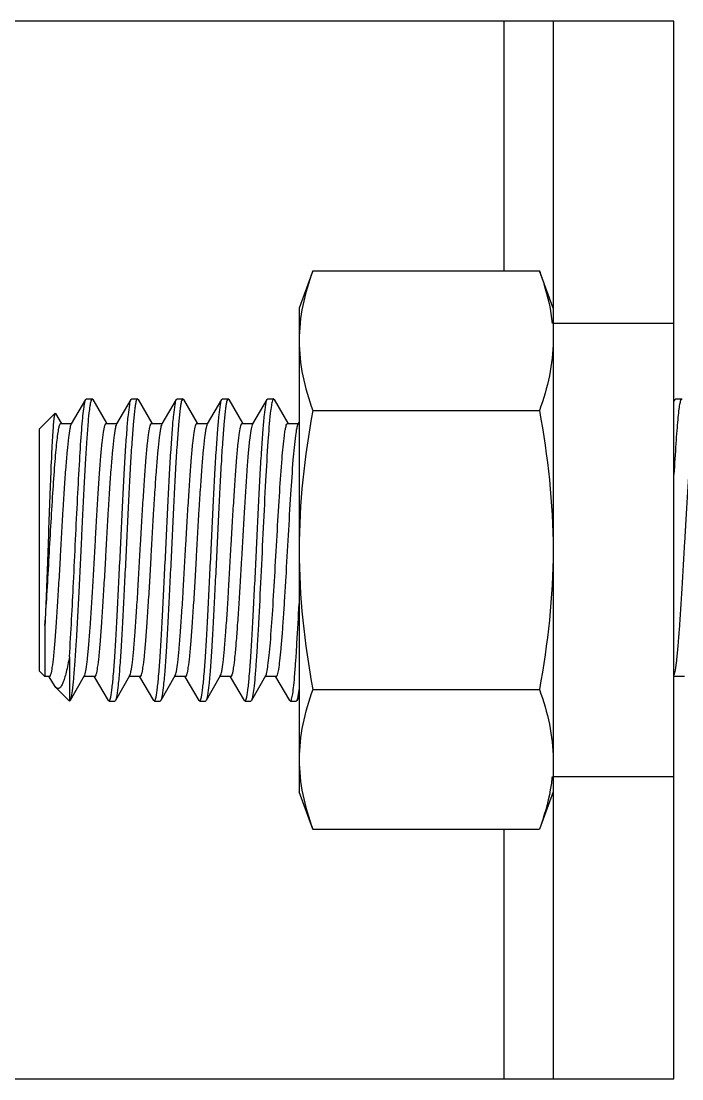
# Model space of a CAD drawing. Extents: x 1725261 to 1937680, y 860327 to 1571294.
# Drawn here: x 1850379.9 to 1850556, y 1227693.7 to 1227975.6 of the extents above; entities that cross this region are included whole.
import ezdxf

# ---------------------------------------------------------------- set-up
doc = ezdxf.new("R2010")
doc.units = 0
doc.header["$LTSCALE"] = 1000
doc.header["$MEASUREMENT"] = 0

msp = doc.modelspace()

# ---------------------------------------------------------------- linework, layer by layer
at = {"linetype": 'Continuous'}
for p, q in [((1850553.86, 1227975.6), (1850209.01, 1227975.6)), ((1850508.48, 1227975.6), (1850508.48, 1227909.05)), ((1850521.64, 1227975.6), (1850521.64, 1227693.69)), ((1850553.86, 1227693.69), (1850553.86, 1227975.6)), ((1850457.61, 1227909.05), (1850453.98, 1227899.08)), ((1850457.61, 1227909.05), (1850518.01, 1227909.05)), ((1850521.64, 1227899.08), (1850518.01, 1227909.05)), ((1850453.98, 1227899.08), (1850453.98, 1227770.21)), ((1850553.86, 1227895.05), (1850521.64, 1227895.05)), ((1850393.32, 1227868.23), (1850397.14, 1227874.78)), ((1850397.14, 1227874.78), (1850397.29, 1227874.91)), ((1850397.29, 1227874.91), (1850398.81, 1227874.91)), ((1850397.29, 1227874.91), (1850398.81, 1227874.91)), ((1850398.81, 1227874.91), (1850398.79, 1227874.91)), ((1850398.97, 1227874.78), (1850398.81, 1227874.91)), ((1850398.97, 1227874.78), (1850402.65, 1227868.43)), ((1850405.41, 1227868.23), (1850409.22, 1227874.78)), ((1850409.22, 1227874.78), (1850409.38, 1227874.91)), ((1850409.38, 1227874.91), (1850410.89, 1227874.91)), ((1850409.38, 1227874.91), (1850410.89, 1227874.91)), ((1850410.89, 1227874.91), (1850410.87, 1227874.91)), ((1850411.05, 1227874.78), (1850410.89, 1227874.91)), ((1850411.05, 1227874.78), (1850414.73, 1227868.43)), ((1850417.49, 1227868.23), (1850421.3, 1227874.78)), ((1850421.3, 1227874.78), (1850421.46, 1227874.91)), ((1850421.46, 1227874.91), (1850422.97, 1227874.91)), ((1850421.46, 1227874.91), (1850422.97, 1227874.91)), ((1850422.97, 1227874.91), (1850422.95, 1227874.91)), ((1850423.13, 1227874.78), (1850422.97, 1227874.91)), ((1850423.13, 1227874.78), (1850426.81, 1227868.43)), ((1850429.57, 1227868.23), (1850433.38, 1227874.78)), ((1850433.38, 1227874.78), (1850433.54, 1227874.91)), ((1850433.54, 1227874.91), (1850435.05, 1227874.91)), ((1850433.54, 1227874.91), (1850435.05, 1227874.91)), ((1850435.05, 1227874.91), (1850435.03, 1227874.91)), ((1850435.21, 1227874.78), (1850435.05, 1227874.91)), ((1850435.21, 1227874.78), (1850438.89, 1227868.43)), ((1850441.65, 1227868.23), (1850445.46, 1227874.78)), ((1850445.46, 1227874.78), (1850445.62, 1227874.91)), ((1850445.62, 1227874.91), (1850447.14, 1227874.91)), ((1850445.62, 1227874.91), (1850447.14, 1227874.91)), ((1850447.29, 1227874.78), (1850447.14, 1227874.91)), ((1850447.29, 1227874.78), (1850450.97, 1227868.43)), ((1850553.86, 1227874.19), (1850554.2, 1227874.78)), ((1850554.2, 1227874.78), (1850554.36, 1227874.91)), ((1850554.36, 1227874.91), (1850555.87, 1227874.91)), ((1850554.36, 1227874.91), (1850555.87, 1227874.91)), ((1850555.87, 1227874.91), (1850555.85, 1227874.91)), ((1850556.03, 1227874.78), (1850555.87, 1227874.91)), ((1850457.61, 1227871.84), (1850518.01, 1227871.84)), ((1850384.71, 1227866.86), (1850388.94, 1227871.09)), ((1850389.05, 1227871.05), (1850388.94, 1227871.09)), ((1850389.05, 1227871.05), (1850390.56, 1227868.43)), ((1850384.71, 1227866.86), (1850384.71, 1227802.42)), ((1850390.49, 1227868.39), (1850393.42, 1227868.39)), ((1850402.57, 1227868.39), (1850405.5, 1227868.39)), ((1850414.66, 1227868.39), (1850417.58, 1227868.39)), ((1850426.74, 1227868.39), (1850429.66, 1227868.39)), ((1850438.82, 1227868.39), (1850441.75, 1227868.39)), ((1850441.56, 1227868.02), (1850441.65, 1227868.23)), ((1850450.9, 1227868.39), (1850453.83, 1227868.39)), ((1850453.73, 1227868.23), (1850453.98, 1227868.65)), ((1850386.24, 1227814.49), (1850386.24, 1227800.89)), ((1850392.77, 1227806.2), (1850392.77, 1227794.37)), ((1850384.71, 1227802.42), (1850386.24, 1227800.89)), ((1850396.72, 1227801.06), (1850396.83, 1227801.3)), ((1850387.47, 1227800.89), (1850386.24, 1227800.89)), ((1850388.75, 1227798.54), (1850387.4, 1227800.85)), ((1850389.17, 1227797.97), (1850388.75, 1227798.54)), ((1850396.72, 1227801.06), (1850392.93, 1227794.51)), ((1850399.55, 1227800.89), (1850396.63, 1227800.89)), ((1850403.18, 1227794.51), (1850399.48, 1227800.85)), ((1850408.8, 1227801.06), (1850405.01, 1227794.51)), ((1850411.64, 1227800.89), (1850408.71, 1227800.89)), ((1850415.26, 1227794.51), (1850411.57, 1227800.85)), ((1850420.89, 1227801.06), (1850417.09, 1227794.51)), ((1850423.72, 1227800.89), (1850420.79, 1227800.89)), ((1850427.34, 1227794.51), (1850423.65, 1227800.85)), ((1850432.97, 1227801.06), (1850429.17, 1227794.51)), ((1850435.8, 1227800.89), (1850432.87, 1227800.89)), ((1850439.42, 1227794.51), (1850435.73, 1227800.85)), ((1850445.05, 1227801.06), (1850441.25, 1227794.51)), ((1850447.88, 1227800.89), (1850444.96, 1227800.89)), ((1850451.5, 1227794.51), (1850447.81, 1227800.85)), ((1850556.62, 1227800.89), (1850553.86, 1227800.89)), ((1850389.17, 1227797.97), (1850392.77, 1227794.37)), ((1850453.98, 1227795.62), (1850453.33, 1227794.51)), ((1850457.61, 1227797.44), (1850518.01, 1227797.44)), ((1850392.93, 1227794.51), (1850392.77, 1227794.37)), ((1850403.18, 1227794.51), (1850403.34, 1227794.37)), ((1850403.34, 1227794.37), (1850404.85, 1227794.37)), ((1850403.34, 1227794.37), (1850404.85, 1227794.37)), ((1850403.34, 1227794.37), (1850403.36, 1227794.37)), ((1850405.01, 1227794.51), (1850404.85, 1227794.37)), ((1850415.26, 1227794.51), (1850415.42, 1227794.37)), ((1850415.42, 1227794.37), (1850416.93, 1227794.37)), ((1850415.42, 1227794.37), (1850416.93, 1227794.37)), ((1850415.42, 1227794.37), (1850415.44, 1227794.37)), ((1850417.09, 1227794.51), (1850416.93, 1227794.37)), ((1850427.34, 1227794.51), (1850427.5, 1227794.37)), ((1850427.5, 1227794.37), (1850429.01, 1227794.37)), ((1850427.5, 1227794.37), (1850429.01, 1227794.37)), ((1850427.5, 1227794.37), (1850427.52, 1227794.37)), ((1850429.17, 1227794.51), (1850429.01, 1227794.37)), ((1850439.42, 1227794.51), (1850439.58, 1227794.37)), ((1850439.58, 1227794.37), (1850441.09, 1227794.37)), ((1850439.58, 1227794.37), (1850441.09, 1227794.37)), ((1850439.58, 1227794.37), (1850439.6, 1227794.37)), ((1850441.25, 1227794.51), (1850441.09, 1227794.37)), ((1850451.5, 1227794.51), (1850451.66, 1227794.37)), ((1850451.66, 1227794.37), (1850453.18, 1227794.37)), ((1850451.66, 1227794.37), (1850453.18, 1227794.37)), ((1850451.66, 1227794.37), (1850451.68, 1227794.37)), ((1850453.33, 1227794.51), (1850453.18, 1227794.37)), ((1850521.64, 1227774.23), (1850553.86, 1227774.23)), ((1850457.61, 1227760.24), (1850453.98, 1227770.21)), ((1850521.64, 1227770.21), (1850518.01, 1227760.24)), ((1850457.61, 1227760.24), (1850518.01, 1227760.24)), ((1850508.48, 1227760.24), (1850508.48, 1227693.69)), ((1850209.01, 1227693.69), (1850553.86, 1227693.69))]:
    msp.add_line(p, q, dxfattribs=at)
for points, knots in [([(1850457.61, 1227909.05), (1850456.51, 1227906.03), (1850454.68, 1227899.93), (1850453.98, 1227893.58), (1850453.98, 1227890.45)], [0, 0, 0, 0, 0.506411, 1, 1, 1, 1]), ([(1850518.01, 1227909.05), (1850518.43, 1227907.89), (1850519.98, 1227903.33), (1850521.04, 1227898.59), (1850521.4, 1227895.02)], [0, 0, 0, 0, 0.25454, 1, 1, 1, 1]), ([(1850453.98, 1227890.45), (1850453.98, 1227887.32), (1850454.68, 1227880.96), (1850456.51, 1227874.86), (1850457.61, 1227871.84)], [0, 0, 0, 0, 0.493589, 1, 1, 1, 1]), ([(1850521.64, 1227890.45), (1850521.64, 1227887.32), (1850520.94, 1227880.96), (1850519.11, 1227874.86), (1850518.01, 1227871.84)], [0, 0, 0, 0, 0.493589, 1, 1, 1, 1]), ([(1850392.77, 1227806.2), (1850393.21, 1227812.8), (1850393.73, 1227823.19), (1850394.4, 1227837.31), (1850394.92, 1227848.16), (1850395.45, 1227857.94), (1850395.89, 1227865.03), (1850396.29, 1227869.59), (1850396.54, 1227872), (1850396.81, 1227873.65), (1850396.98, 1227874.52), (1850397.14, 1227874.78)], [0, 0, 0, 0, 0.288558, 0.45413, 0.616509, 0.762715, 0.881069, 0.926757, 0.962188, 0.986703, 1, 1, 1, 1]), ([(1850398.79, 1227874.91), (1850398.7, 1227874.89), (1850398.55, 1227874.59), (1850398.4, 1227874.06), (1850398.23, 1227873.15), (1850397.97, 1227871.34), (1850397.68, 1227868.3), (1850397.34, 1227863.83), (1850396.99, 1227858.37), (1850396.65, 1227852.12), (1850396.3, 1227845.27), (1850395.83, 1227835.64), (1850395.28, 1227823.92), (1850394.71, 1227812.82), (1850394.22, 1227805.13), (1850393.88, 1227800.73), (1850393.54, 1227797.48), (1850393.29, 1227795.71), (1850393.12, 1227795.05)], [0, 0, 0, 0, 0.003459, 0.010697, 0.021985, 0.037294, 0.07952, 0.136044, 0.204986, 0.284036, 0.370529, 0.46155, 0.644849, 0.809404, 0.877597, 0.933236, 0.974471, 1, 1, 1, 1]), ([(1850403.36, 1227794.37), (1850403.45, 1227794.39), (1850403.6, 1227794.72), (1850403.76, 1227795.28), (1850403.93, 1227796.25), (1850404.2, 1227798.18), (1850404.51, 1227801.42), (1850404.86, 1227806.17), (1850405.21, 1227811.95), (1850405.57, 1227818.55), (1850405.93, 1227825.73), (1850406.29, 1227833.23), (1850406.65, 1227840.79), (1850407.01, 1227848.12), (1850407.37, 1227854.96), (1850407.72, 1227861.08), (1850408.08, 1227866.22), (1850408.4, 1227870.26), (1850408.79, 1227872.95), (1850408.98, 1227874.37), (1850409.22, 1227874.78)], [0, 0, 0, 0, 0.003604, 0.011244, 0.023189, 0.039398, 0.084082, 0.143773, 0.216344, 0.299191, 0.389329, 0.483504, 0.578314, 0.670341, 0.756264, 0.832984, 0.897741, 0.948218, 0.982646, 1, 1, 1, 1]), ([(1850410.87, 1227874.91), (1850410.77, 1227874.89), (1850410.62, 1227874.56), (1850410.47, 1227874), (1850410.29, 1227873.03), (1850410.03, 1227871.1), (1850409.72, 1227867.86), (1850409.37, 1227863.11), (1850409.01, 1227857.34), (1850408.66, 1227850.74), (1850408.3, 1227843.56), (1850407.94, 1227836.06), (1850407.58, 1227828.5), (1850407.22, 1227821.17), (1850406.86, 1227814.33), (1850406.51, 1227808.21), (1850406.14, 1227803.07), (1850405.82, 1227799.03), (1850405.44, 1227796.34), (1850405.24, 1227794.91), (1850405.01, 1227794.51)], [0, 0, 0, 0, 0.00361, 0.011255, 0.023204, 0.039415, 0.084097, 0.143782, 0.216344, 0.299179, 0.3893, 0.483457, 0.578255, 0.670276, 0.756195, 0.832914, 0.897677, 0.94817, 0.982621, 1, 1, 1, 1]), ([(1850415.44, 1227794.37), (1850415.53, 1227794.39), (1850415.68, 1227794.72), (1850415.84, 1227795.28), (1850416.02, 1227796.25), (1850416.28, 1227798.18), (1850416.59, 1227801.42), (1850416.94, 1227806.17), (1850417.29, 1227811.95), (1850417.65, 1227818.55), (1850418.01, 1227825.73), (1850418.37, 1227833.23), (1850418.73, 1227840.79), (1850419.09, 1227848.12), (1850419.45, 1227854.96), (1850419.8, 1227861.08), (1850420.17, 1227866.22), (1850420.48, 1227870.26), (1850420.87, 1227872.95), (1850421.07, 1227874.37), (1850421.3, 1227874.78)], [0, 0, 0, 0, 0.003605, 0.011246, 0.023192, 0.039401, 0.084087, 0.143779, 0.216351, 0.299198, 0.389337, 0.483511, 0.57832, 0.670346, 0.756268, 0.832988, 0.897743, 0.948218, 0.982646, 1, 1, 1, 1]), ([(1850422.95, 1227874.91), (1850422.86, 1227874.89), (1850422.7, 1227874.56), (1850422.55, 1227874), (1850422.37, 1227873.03), (1850422.11, 1227871.1), (1850421.8, 1227867.86), (1850421.45, 1227863.11), (1850421.09, 1227857.34), (1850420.74, 1227850.74), (1850420.38, 1227843.56), (1850420.02, 1227836.06), (1850419.66, 1227828.5), (1850419.3, 1227821.17), (1850418.94, 1227814.33), (1850418.59, 1227808.21), (1850418.22, 1227803.07), (1850417.9, 1227799.03), (1850417.52, 1227796.34), (1850417.32, 1227794.91), (1850417.09, 1227794.51)], [0, 0, 0, 0, 0.00361, 0.011255, 0.023204, 0.039415, 0.084097, 0.143781, 0.216343, 0.299178, 0.389299, 0.483456, 0.578254, 0.670275, 0.756194, 0.832913, 0.897677, 0.94817, 0.982621, 1, 1, 1, 1]), ([(1850427.52, 1227794.37), (1850427.62, 1227794.39), (1850427.77, 1227794.72), (1850427.92, 1227795.28), (1850428.1, 1227796.25), (1850428.36, 1227798.18), (1850428.67, 1227801.42), (1850429.02, 1227806.17), (1850429.38, 1227811.95), (1850429.73, 1227818.55), (1850430.09, 1227825.73), (1850430.45, 1227833.23), (1850430.81, 1227840.79), (1850431.17, 1227848.12), (1850431.53, 1227854.96), (1850431.88, 1227861.08), (1850432.25, 1227866.22), (1850432.57, 1227870.26), (1850432.95, 1227872.95), (1850433.15, 1227874.37), (1850433.38, 1227874.78)], [0, 0, 0, 0, 0.003605, 0.011246, 0.023192, 0.039402, 0.084089, 0.143781, 0.216352, 0.2992, 0.389339, 0.483513, 0.578322, 0.670347, 0.756269, 0.832988, 0.897743, 0.948219, 0.982646, 1, 1, 1, 1]), ([(1850435.03, 1227874.91), (1850434.94, 1227874.89), (1850434.79, 1227874.56), (1850434.63, 1227874), (1850434.45, 1227873.03), (1850434.19, 1227871.1), (1850433.88, 1227867.86), (1850433.53, 1227863.11), (1850433.18, 1227857.34), (1850432.82, 1227850.74), (1850432.46, 1227843.56), (1850432.1, 1227836.06), (1850431.74, 1227828.5), (1850431.38, 1227821.17), (1850431.02, 1227814.33), (1850430.67, 1227808.21), (1850430.31, 1227803.07), (1850429.99, 1227799.03), (1850429.6, 1227796.34), (1850429.41, 1227794.91), (1850429.17, 1227794.51)], [0, 0, 0, 0, 0.00361, 0.011255, 0.023204, 0.039415, 0.084096, 0.143781, 0.216343, 0.299178, 0.389299, 0.483455, 0.578253, 0.670274, 0.756194, 0.832913, 0.897676, 0.948169, 0.98262, 1, 1, 1, 1]), ([(1850439.6, 1227794.37), (1850439.7, 1227794.39), (1850439.85, 1227794.72), (1850440, 1227795.28), (1850440.18, 1227796.25), (1850440.44, 1227798.18), (1850440.75, 1227801.42), (1850441.1, 1227806.17), (1850441.46, 1227811.95), (1850441.82, 1227818.55), (1850442.18, 1227825.73), (1850442.53, 1227833.23), (1850442.89, 1227840.79), (1850443.25, 1227848.12), (1850443.61, 1227854.96), (1850443.97, 1227861.08), (1850444.33, 1227866.22), (1850444.65, 1227870.26), (1850445.03, 1227872.95), (1850445.23, 1227874.37), (1850445.46, 1227874.78)], [0, 0, 0, 0, 0.003605, 0.011246, 0.023193, 0.039403, 0.08409, 0.143783, 0.216354, 0.299202, 0.389341, 0.483515, 0.578323, 0.670348, 0.75627, 0.832989, 0.897744, 0.948219, 0.982646, 1, 1, 1, 1]), ([(1850446.85, 1227874.48), (1850446.72, 1227874.06), (1850446.52, 1227872.92), (1850446.37, 1227871.78), (1850446.29, 1227871.08)], [0, 0, 0, 0, 0.381853, 1, 1, 1, 1]), ([(1850447.14, 1227874.91), (1850447.11, 1227874.91), (1850446.94, 1227874.83), (1850446.9, 1227874.63), (1850446.85, 1227874.48)], [0, 0, 0, 0, 0.141686, 1, 1, 1, 1]), ([(1850555.85, 1227874.91), (1850555.7, 1227874.88), (1850555.53, 1227874.25), (1850555.3, 1227873.28), (1850555.07, 1227871.51), (1850554.83, 1227869.21), (1850554.58, 1227866.3), (1850554.24, 1227861.43), (1850554.01, 1227857.52), (1850553.86, 1227854.76)], [0, 0, 0, 0, 0.023088, 0.076942, 0.162256, 0.277921, 0.422109, 0.592457, 1, 1, 1, 1]), ([(1850388.93, 1227871.08), (1850388.82, 1227870.96), (1850388.75, 1227870.36), (1850388.56, 1227869.27), (1850388.43, 1227867.5), (1850388.26, 1227865.18), (1850388.1, 1227862.3), (1850387.87, 1227857.53), (1850387.59, 1227850.65), (1850387.27, 1227841.69), (1850386.94, 1227832.28), (1850386.61, 1227823.16), (1850386.37, 1227817.27), (1850386.24, 1227814.49)], [0, 0, 0, 0, 0.009173, 0.029347, 0.060391, 0.101835, 0.152988, 0.212953, 0.354877, 0.517215, 0.687692, 0.853036, 1, 1, 1, 1]), ([(1850446.29, 1227871.08), (1850446.01, 1227868.6), (1850445.57, 1227862.6), (1850444.98, 1227852.44), (1850444.39, 1227840.39), (1850443.79, 1227827.73), (1850443.28, 1227817.41), (1850442.85, 1227809.86), (1850442.54, 1227805.09), (1850442.23, 1227801.12), (1850441.95, 1227798.02), (1850441.63, 1227795.93), (1850441.44, 1227794.83), (1850441.25, 1227794.51)], [0, 0, 0, 0, 0.097413, 0.234815, 0.397699, 0.568819, 0.73005, 0.801523, 0.864307, 0.916739, 0.957442, 0.985378, 1, 1, 1, 1]), ([(1850386.24, 1227814.49), (1850386.44, 1227817.21), (1850386.8, 1227822.95), (1850387.31, 1227831.78), (1850387.82, 1227840.83), (1850388.33, 1227849.41), (1850388.77, 1227855.97), (1850389.14, 1227860.49), (1850389.4, 1227863.19), (1850389.65, 1227865.32), (1850389.92, 1227866.96), (1850390.12, 1227867.82), (1850390.35, 1227868.39), (1850390.49, 1227868.39)], [0, 0, 0, 0, 0.150782, 0.318318, 0.489969, 0.652746, 0.794352, 0.853795, 0.904124, 0.94441, 0.973938, 0.992299, 1, 1, 1, 1]), ([(1850387.47, 1227800.89), (1850387.55, 1227800.89), (1850387.73, 1227801.13), (1850387.97, 1227801.91), (1850388.29, 1227803.69), (1850388.62, 1227806.57), (1850388.97, 1227810.49), (1850389.33, 1227815.28), (1850389.68, 1227820.76), (1850390.04, 1227826.74), (1850390.52, 1227835.09), (1850390.99, 1227843.36), (1850391.48, 1227851.26), (1850391.83, 1227856.43), (1850392.19, 1227860.8), (1850392.52, 1227864.26), (1850392.89, 1227866.61), (1850393.11, 1227867.86), (1850393.32, 1227868.23)], [0, 0, 0, 0, 0.003516, 0.010772, 0.037949, 0.081609, 0.140308, 0.211978, 0.294061, 0.383613, 0.477416, 0.664254, 0.750571, 0.827952, 0.893624, 0.945254, 0.981055, 1, 1, 1, 1]), ([(1850396.83, 1227801.3), (1850397.02, 1227801.8), (1850397.26, 1227803.21), (1850397.61, 1227805.83), (1850397.94, 1227809.46), (1850398.44, 1227815.89), (1850399.02, 1227825.26), (1850399.58, 1227835.18), (1850400.05, 1227843.36), (1850400.41, 1227849.18), (1850400.76, 1227854.5), (1850401.1, 1227859.13), (1850401.45, 1227862.92), (1850401.77, 1227865.7), (1850402.09, 1227867.41), (1850402.32, 1227868.16), (1850402.5, 1227868.39), (1850402.57, 1227868.39)], [0, 0, 0, 0, 0.023549, 0.063214, 0.117783, 0.185416, 0.35021, 0.535036, 0.627046, 0.714525, 0.794449, 0.864058, 0.92096, 0.96323, 0.989531, 0.996563, 1, 1, 1, 1]), ([(1850399.55, 1227800.89), (1850399.63, 1227800.89), (1850399.81, 1227801.13), (1850400.05, 1227801.91), (1850400.37, 1227803.69), (1850400.7, 1227806.57), (1850401.05, 1227810.49), (1850401.41, 1227815.28), (1850401.76, 1227820.76), (1850402.12, 1227826.74), (1850402.6, 1227835.09), (1850403.07, 1227843.36), (1850403.56, 1227851.26), (1850403.91, 1227856.43), (1850404.27, 1227860.8), (1850404.6, 1227864.26), (1850404.97, 1227866.61), (1850405.19, 1227867.86), (1850405.41, 1227868.23)], [0, 0, 0, 0, 0.003516, 0.010771, 0.037949, 0.081609, 0.140308, 0.211978, 0.294061, 0.383613, 0.477416, 0.664254, 0.750572, 0.827952, 0.893624, 0.945254, 0.981055, 1, 1, 1, 1]), ([(1850408.8, 1227801.06), (1850409.02, 1227801.43), (1850409.24, 1227802.68), (1850409.61, 1227805.03), (1850409.94, 1227808.49), (1850410.3, 1227812.86), (1850410.65, 1227818.03), (1850411.14, 1227825.93), (1850411.61, 1227834.2), (1850412.09, 1227842.55), (1850412.45, 1227848.53), (1850412.8, 1227854.01), (1850413.16, 1227858.79), (1850413.51, 1227862.72), (1850413.84, 1227865.6), (1850414.16, 1227867.38), (1850414.4, 1227868.15), (1850414.58, 1227868.39), (1850414.66, 1227868.39)], [0, 0, 0, 0, 0.018976, 0.054803, 0.106453, 0.172139, 0.249526, 0.335844, 0.522668, 0.616459, 0.705997, 0.788066, 0.859722, 0.918409, 0.962059, 0.989231, 0.996484, 1, 1, 1, 1]), ([(1850411.64, 1227800.89), (1850411.72, 1227800.89), (1850411.89, 1227801.13), (1850412.13, 1227801.91), (1850412.45, 1227803.69), (1850412.78, 1227806.57), (1850413.14, 1227810.49), (1850413.49, 1227815.28), (1850413.85, 1227820.76), (1850414.2, 1227826.74), (1850414.68, 1227835.09), (1850415.15, 1227843.36), (1850415.64, 1227851.26), (1850415.99, 1227856.43), (1850416.35, 1227860.8), (1850416.68, 1227864.26), (1850417.05, 1227866.61), (1850417.27, 1227867.86), (1850417.49, 1227868.23)], [0, 0, 0, 0, 0.003517, 0.010771, 0.037949, 0.081609, 0.140308, 0.211979, 0.294062, 0.383613, 0.477416, 0.664254, 0.750571, 0.827951, 0.893623, 0.945253, 0.981055, 1, 1, 1, 1]), ([(1850420.89, 1227801.06), (1850421.1, 1227801.43), (1850421.33, 1227802.68), (1850421.69, 1227805.03), (1850422.02, 1227808.49), (1850422.38, 1227812.86), (1850422.73, 1227818.03), (1850423.23, 1227825.93), (1850423.69, 1227834.2), (1850424.17, 1227842.55), (1850424.53, 1227848.53), (1850424.89, 1227854.01), (1850425.24, 1227858.79), (1850425.59, 1227862.72), (1850425.92, 1227865.6), (1850426.24, 1227867.38), (1850426.48, 1227868.15), (1850426.66, 1227868.39), (1850426.74, 1227868.39)], [0, 0, 0, 0, 0.018976, 0.054803, 0.106454, 0.17214, 0.249527, 0.335846, 0.52267, 0.61646, 0.705997, 0.788065, 0.859721, 0.918408, 0.962058, 0.98923, 0.996485, 1, 1, 1, 1]), ([(1850423.72, 1227800.89), (1850423.8, 1227800.89), (1850423.97, 1227801.13), (1850424.21, 1227801.91), (1850424.53, 1227803.69), (1850424.86, 1227806.57), (1850425.22, 1227810.49), (1850425.57, 1227815.28), (1850425.93, 1227820.76), (1850426.29, 1227826.74), (1850426.77, 1227835.09), (1850427.23, 1227843.36), (1850427.72, 1227851.26), (1850428.08, 1227856.43), (1850428.44, 1227860.8), (1850428.77, 1227864.26), (1850429.13, 1227866.61), (1850429.36, 1227867.86), (1850429.57, 1227868.23)], [0, 0, 0, 0, 0.003514, 0.010772, 0.03795, 0.08161, 0.140308, 0.211978, 0.294061, 0.383612, 0.477415, 0.664253, 0.750571, 0.827952, 0.893624, 0.945254, 0.981055, 1, 1, 1, 1]), ([(1850432.97, 1227801.06), (1850433.18, 1227801.43), (1850433.41, 1227802.68), (1850433.77, 1227805.03), (1850434.1, 1227808.49), (1850434.46, 1227812.86), (1850434.82, 1227818.03), (1850435.31, 1227825.93), (1850435.77, 1227834.2), (1850436.25, 1227842.55), (1850436.61, 1227848.53), (1850436.97, 1227854.01), (1850437.32, 1227858.79), (1850437.68, 1227862.72), (1850438, 1227865.6), (1850438.33, 1227867.38), (1850438.56, 1227868.15), (1850438.74, 1227868.39), (1850438.82, 1227868.39)], [0, 0, 0, 0, 0.018976, 0.054803, 0.106453, 0.172139, 0.249526, 0.335844, 0.522668, 0.61646, 0.705997, 0.788066, 0.859722, 0.918409, 0.962059, 0.989231, 0.996485, 1, 1, 1, 1]), ([(1850435.8, 1227800.89), (1850435.88, 1227800.89), (1850436.05, 1227801.12), (1850436.29, 1227801.87), (1850436.6, 1227803.6), (1850436.93, 1227806.39), (1850437.27, 1227810.2), (1850437.62, 1227814.84), (1850437.97, 1227820.18), (1850438.33, 1227826.02), (1850438.8, 1227834.23), (1850439.36, 1227844.16), (1850439.94, 1227853.53), (1850440.44, 1227859.95), (1850440.78, 1227863.56), (1850441.12, 1227866.15), (1850441.37, 1227867.54), (1850441.56, 1227868.02)], [0, 0, 0, 0, 0.003447, 0.010504, 0.036907, 0.07934, 0.136454, 0.206305, 0.286482, 0.374206, 0.466428, 0.651492, 0.816161, 0.883565, 0.937789, 0.976999, 1, 1, 1, 1]), ([(1850450.06, 1227865.17), (1850450.12, 1227865.64), (1850450.23, 1227866.44), (1850450.45, 1227867.47), (1850450.6, 1227868.06), (1850450.8, 1227868.39), (1850450.9, 1227868.39)], [0, 0, 0, 0, 0.417027, 0.722093, 0.91306, 1, 1, 1, 1]), ([(1850453.08, 1227865.17), (1850453.17, 1227865.84), (1850453.34, 1227866.86), (1850453.55, 1227867.91), (1850453.73, 1227868.23)], [0, 0, 0, 0, 0.64784, 1, 1, 1, 1]), ([(1850553.86, 1227801.2), (1850554.05, 1227801.66), (1850554.29, 1227803.01), (1850554.64, 1227805.54), (1850554.98, 1227809.1), (1850555.48, 1227815.5), (1850556.06, 1227824.88), (1850556.63, 1227834.83), (1850557.1, 1227843.07), (1850557.45, 1227848.95), (1850557.81, 1227854.33), (1850558.16, 1227859.01), (1850558.51, 1227862.85), (1850558.83, 1227865.66), (1850559.15, 1227867.4), (1850559.39, 1227868.16), (1850559.56, 1227868.39), (1850559.64, 1227868.39)], [0, 0, 0, 0, 0.021934, 0.060252, 0.1138, 0.180755, 0.345177, 0.530709, 0.623344, 0.711545, 0.792219, 0.862544, 0.920069, 0.962821, 0.989426, 0.996537, 1, 1, 1, 1]), ([(1850445.05, 1227801.06), (1850445.22, 1227801.35), (1850445.43, 1227802.32), (1850445.73, 1227804.14), (1850446.02, 1227806.78), (1850446.47, 1227811.67), (1850446.98, 1227819.13), (1850447.57, 1227829.1), (1850448.16, 1227839.65), (1850448.75, 1227849.68), (1850449.34, 1227858.13), (1850449.78, 1227863.11), (1850450.06, 1227865.17)], [0, 0, 0, 0, 0.015991, 0.045014, 0.086536, 0.139531, 0.27419, 0.434995, 0.605144, 0.76684, 0.903184, 1, 1, 1, 1]), ([(1850447.88, 1227800.89), (1850447.95, 1227800.89), (1850448.11, 1227801.07), (1850448.32, 1227801.69), (1850448.6, 1227803.1), (1850448.9, 1227805.4), (1850449.21, 1227808.55), (1850449.53, 1227812.43), (1850449.85, 1227816.95), (1850450.17, 1227821.97), (1850450.6, 1227829.24), (1850451.12, 1227838.45), (1850451.72, 1227848.93), (1850452.33, 1227857.79), (1850452.79, 1227863.02), (1850453.08, 1227865.17)], [0, 0, 0, 0, 0.003125, 0.009234, 0.031868, 0.068302, 0.117635, 0.178513, 0.24923, 0.32779, 0.411973, 0.587575, 0.756267, 0.899071, 1, 1, 1, 1]), ([(1850451.68, 1227794.37), (1850451.75, 1227794.39), (1850451.87, 1227794.58), (1850452.08, 1227795.2), (1850452.32, 1227796.57), (1850452.59, 1227798.8), (1850452.86, 1227801.84), (1850453.14, 1227805.6), (1850453.54, 1227811.82), (1850453.8, 1227816.78), (1850453.98, 1227820.26)], [0, 0, 0, 0, 0.007842, 0.023029, 0.077823, 0.164939, 0.282689, 0.428541, 0.599299, 1, 1, 1, 1]), ([(1850392.77, 1227806.2), (1850392.51, 1227804.81), (1850392.13, 1227802.87), (1850391.5, 1227800.55), (1850391.07, 1227799.29), (1850390.63, 1227798.4), (1850390.2, 1227797.8), (1850389.6, 1227797.61), (1850389.3, 1227797.84), (1850389.17, 1227797.97)], [0, 0, 0, 0, 0.427991, 0.594855, 0.728399, 0.828419, 0.897176, 0.945337, 1, 1, 1, 1]), ([(1850453.98, 1227797.84), (1850453.89, 1227797.1), (1850453.72, 1227796), (1850453.53, 1227794.84), (1850453.33, 1227794.51)], [0, 0, 0, 0, 0.657878, 1, 1, 1, 1]), ([(1850457.61, 1227797.44), (1850456.51, 1227794.42), (1850454.68, 1227788.32), (1850453.98, 1227781.97), (1850453.98, 1227778.84)], [0, 0, 0, 0, 0.506411, 1, 1, 1, 1]), ([(1850518.01, 1227797.44), (1850519.11, 1227794.42), (1850520.94, 1227788.32), (1850521.64, 1227781.97), (1850521.64, 1227778.84)], [0, 0, 0, 0, 0.506411, 1, 1, 1, 1]), ([(1850393.12, 1227795.05), (1850393.1, 1227794.99), (1850393.05, 1227794.8), (1850392.99, 1227794.62), (1850392.93, 1227794.51)], [0, 0, 0, 0, 0.313034, 1, 1, 1, 1]), ([(1850453.98, 1227778.84), (1850453.98, 1227775.71), (1850454.68, 1227769.35), (1850456.51, 1227763.26), (1850457.61, 1227760.24)], [0, 0, 0, 0, 0.493589, 1, 1, 1, 1]), ([(1850521.4, 1227774.26), (1850521.28, 1227773.08), (1850520.61, 1227768.31), (1850519.25, 1227763.65), (1850518.01, 1227760.24)], [0, 0, 0, 0, 0.246329, 1, 1, 1, 1])]:
    msp.add_open_spline(points, degree=3, knots=knots, dxfattribs=at)
for points in [[(1850457.61, 1227871.84), (1850455.38, 1227859.59), (1850453.98, 1227847.1), (1850453.98, 1227834.64)], [(1850518.01, 1227871.84), (1850520.24, 1227859.59), (1850521.64, 1227847.1), (1850521.64, 1227834.64)], [(1850453.98, 1227834.64), (1850453.98, 1227822.18), (1850455.38, 1227809.7), (1850457.61, 1227797.44)], [(1850521.64, 1227834.64), (1850521.64, 1227822.18), (1850520.24, 1227809.7), (1850518.01, 1227797.44)]]:
    msp.add_open_spline(points, degree=3, dxfattribs=at)

doc.saveas('drawing.dxf')
